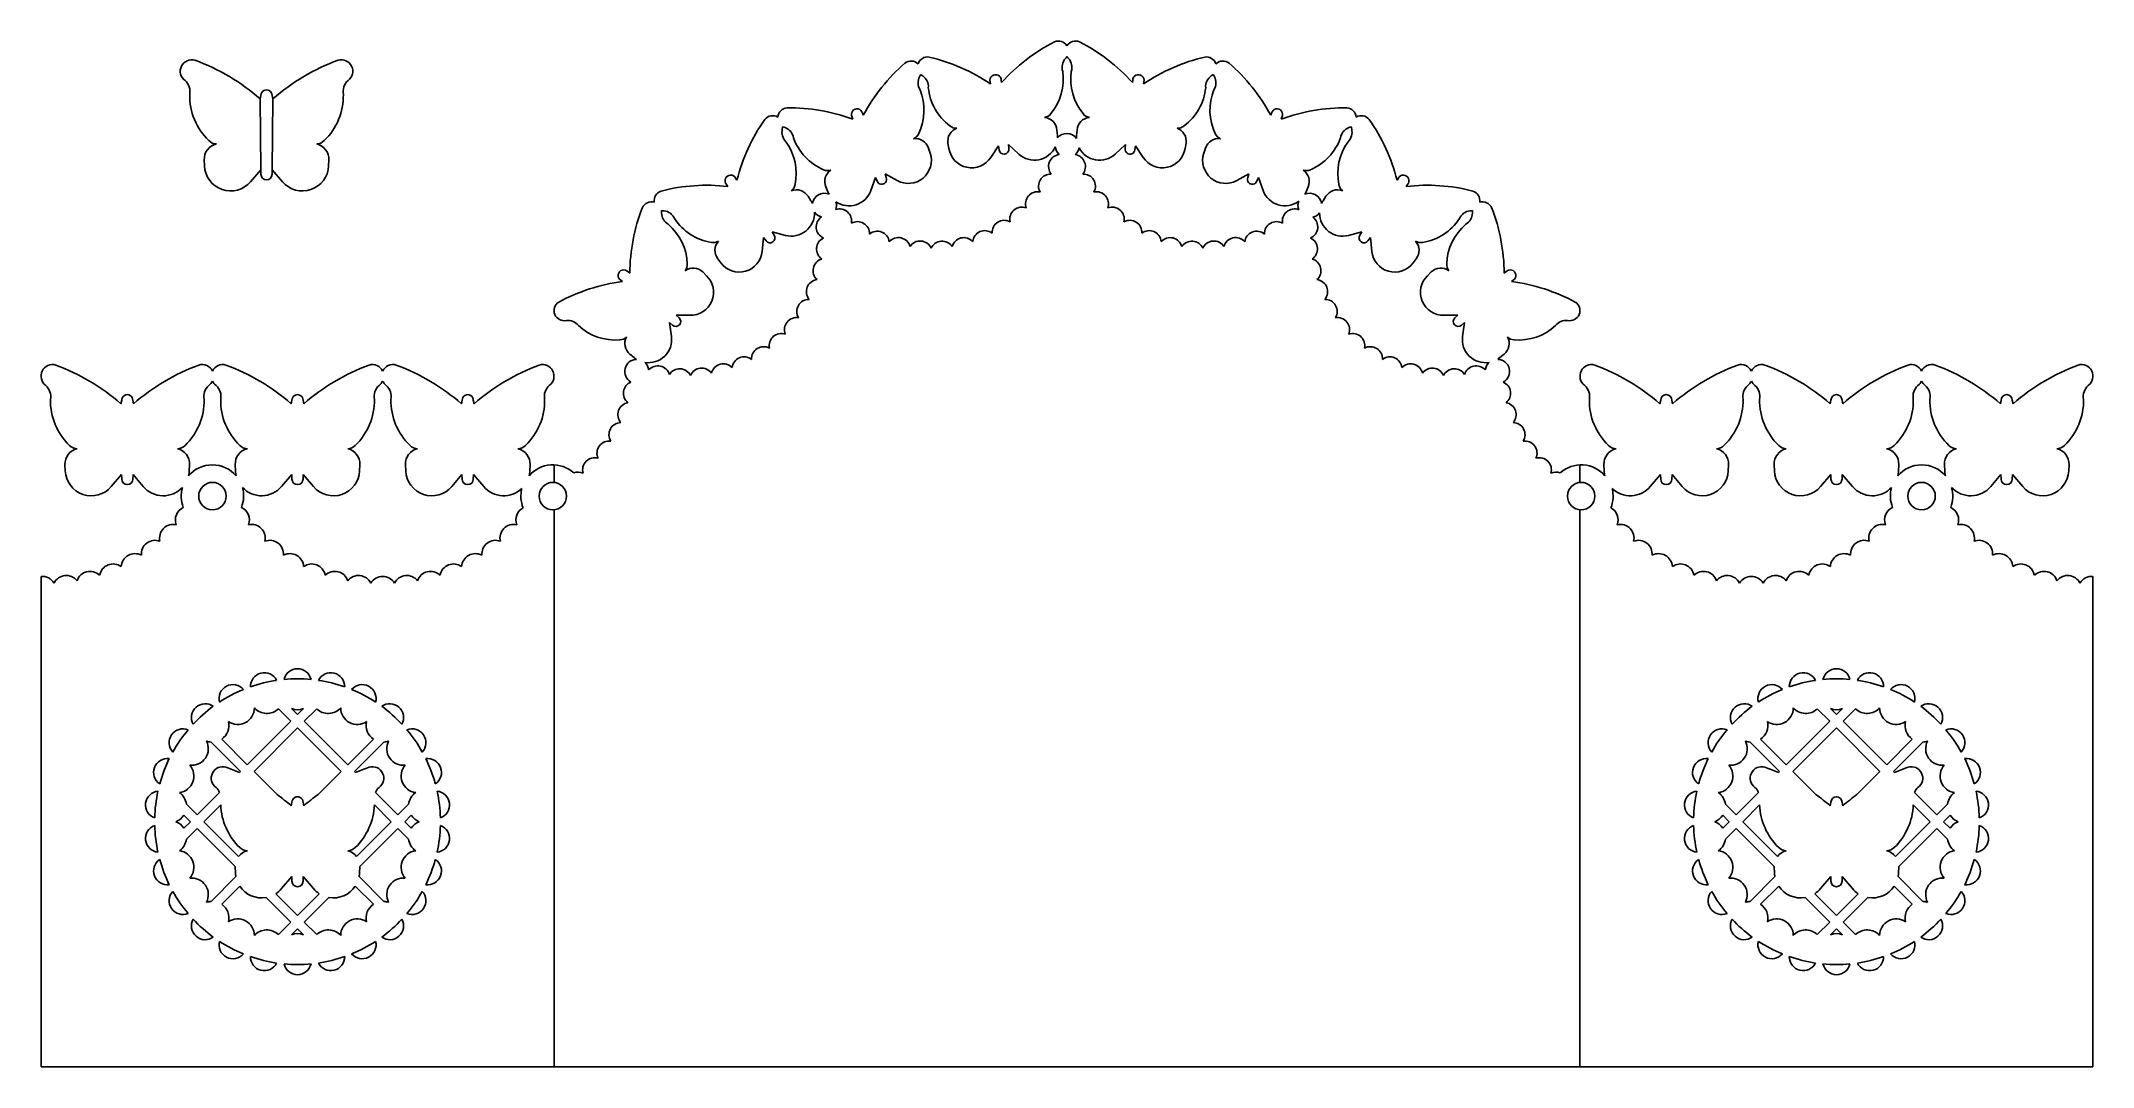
# Model space of a CAD drawing. Extents: x 8 to 268, y 204 to 334.
import ezdxf

# ---------------------------------------------------------------- set-up
doc = ezdxf.new("R2010")
doc.units = 0
doc.layers.get('0').update_dxf_attribs({"linetype": 'CONTINUOUS'})

msp = doc.modelspace()

# ---------------------------------------------------------------- linework, layer by layer
for p, q in [((127.985333, 328.384128), (127.950472, 328.671237)), ((129.388564, 328.554513), (129.353703, 328.841622)), ((145.979306, 328.554533), (146.014167, 328.841642)), ((147.382537, 328.384152), (147.417398, 328.671261)), ((35.551064, 326.939789), (35.45312, 326.494965)), ((35.45312, 326.494965), (35.523715, 317.519447)), ((36.958963, 326.939655), (37.05704, 326.494965)), ((36.986446, 317.519447), (37.05704, 326.494965)), ((110.555014, 323.912436), (110.452455, 324.182859)), ((111.876694, 324.413685), (111.774135, 324.684108)), ((136.413998, 322.549234), (136.466245, 321.869444)), ((138.953887, 322.549237), (138.901641, 321.869447)), ((163.491186, 324.413747), (163.593744, 324.68417)), ((164.812868, 323.912501), (164.915425, 324.182924)), ((120.135138, 320.264204), (120.348551, 319.616671)), ((122.601222, 320.872043), (122.713179, 320.199503)), ((129.000566, 320.53916), (128.029872, 319.06963)), ((129.085733, 320.038208), (129.000566, 320.53916)), ((130.31747, 320.187769), (130.280275, 320.694546)), ((130.280275, 320.694546), (131.574447, 319.500024)), ((145.087614, 320.694564), (143.793445, 319.500039)), ((145.05042, 320.187787), (145.087614, 320.694564)), ((146.282158, 320.038228), (146.367323, 320.539181)), ((146.367323, 320.539181), (147.338021, 319.069654)), ((152.766667, 320.872079), (152.654711, 320.199539)), ((155.232752, 320.264247), (155.01934, 319.616713)), ((28.360948, 318.769664), (28.395073, 317.996794)), ((35.523715, 317.519447), (34.229323, 315.996916)), ((35.551131, 316.94352), (35.523715, 317.519447)), ((36.95903, 316.94352), (36.986446, 317.519447)), ((36.986446, 317.519447), (38.280838, 315.996916)), ((44.149212, 318.769664), (44.115087, 317.996794)), ((94.701333, 315.399334), (94.537039, 315.637355)), ((95.864651, 316.202316), (95.700357, 316.440337)), ((107.125114, 315.330135), (107.394767, 314.703931)), ((113.41817, 316.538389), (112.827364, 314.879259)), ((113.620747, 316.072375), (113.41817, 316.538389)), ((114.623506, 316.995514), (116.165939, 316.145418)), ((114.7809, 316.512365), (114.623506, 316.995514)), ((160.744392, 316.99557), (159.201961, 316.14547)), ((160.586999, 316.51242), (160.744392, 316.99557)), ((161.747153, 316.072433), (161.949729, 316.538448)), ((161.949729, 316.538448), (162.540539, 314.879319)), ((168.242788, 315.330209), (167.973136, 314.704004)), ((179.503249, 316.202417), (179.667543, 316.440439)), ((180.666568, 315.399438), (180.830862, 315.637459)), ((104.876156, 314.149787), (105.238333, 313.572143)), ((170.491749, 314.149867), (170.129574, 313.572222)), ((100.575376, 309.225616), (100.30693, 309.65706)), ((100.30693, 309.65706), (102.007985, 309.200794)), ((175.060985, 309.65715), (173.359932, 309.20088)), ((174.792541, 309.225706), (175.060985, 309.65715)), ((99.246016, 308.924761), (99.069434, 307.172454)), ((99.554232, 308.520769), (99.246016, 308.924761)), ((175.813687, 308.520861), (176.121901, 308.924854)), ((176.121901, 308.924854), (176.298488, 307.172547)), ((82.282999, 304.397622), (82.066516, 304.589409)), ((91.523848, 304.561331), (92.013739, 304.087147)), ((93.42498, 306.245591), (93.836658, 305.702115)), ((181.942944, 306.245698), (181.531267, 305.702221)), ((183.84408, 304.561442), (183.35419, 304.087257)), ((193.08493, 304.397756), (193.301412, 304.589543)), ((81.345651, 303.339573), (81.129168, 303.531359)), ((194.02228, 303.339709), (194.238762, 303.531496)), ((88.526472, 298.751003), (88.162576, 299.105666)), ((88.162576, 299.105666), (89.923392, 299.069748)), ((187.205365, 299.105786), (185.444549, 299.069863)), ((186.84147, 298.751122), (187.205365, 299.105786)), ((87.703681, 297.822262), (87.30774, 298.140754)), ((87.30774, 298.140754), (87.555644, 296.397106)), ((187.664263, 297.822382), (188.060203, 298.140876)), ((188.060203, 298.140876), (187.812304, 296.397227)), ((82.29702, 294.14637), (82.826798, 293.717208)), ((193.070933, 294.146503), (192.541157, 293.71734)), ((17.908929, 288.312142), (17.810986, 287.867318)), ((19.316828, 288.312008), (19.414905, 287.867318)), ((39.480006, 288.312142), (39.382063, 287.867318)), ((40.887905, 288.312008), (40.985983, 287.867318)), ((61.051084, 288.312142), (60.95314, 287.867318)), ((62.458982, 288.312008), (62.55706, 287.867318)), ((212.909067, 288.312008), (212.810989, 287.867318)), ((214.316966, 288.312142), (214.414909, 287.867318)), ((234.480144, 288.312008), (234.382067, 287.867318)), ((235.888043, 288.312142), (235.985986, 287.867318)), ((256.051222, 288.312008), (255.953144, 287.867318)), ((257.45912, 288.312142), (257.557064, 287.867318)), ((10.718814, 280.142017), (10.752938, 279.369147)), ((17.88158, 278.8918), (16.587188, 277.369269)), ((17.908996, 278.315873), (17.88158, 278.8918)), ((19.316895, 278.315873), (19.344311, 278.8918)), ((19.344311, 278.8918), (20.638703, 277.369269)), ((26.507077, 280.142017), (26.472952, 279.369147)), ((32.289891, 280.142017), (32.324016, 279.369147)), ((39.452657, 278.8918), (38.158265, 277.369269)), ((39.480073, 278.315873), (39.452657, 278.8918)), ((40.887972, 278.315873), (40.915388, 278.8918)), ((40.915388, 278.8918), (42.20978, 277.369269)), ((48.078155, 280.142017), (48.04403, 279.369147)), ((53.860968, 280.142017), (53.895093, 279.369147)), ((61.023734, 278.8918), (59.729342, 277.369269)), ((61.051151, 278.315873), (61.023734, 278.8918)), ((62.459049, 278.315873), (62.486466, 278.8918)), ((62.486466, 278.8918), (63.780858, 277.369269)), ((69.649232, 280.142017), (69.615107, 279.369147)), ((72.684025, 277.897198), (72.684025, 280.119848)), ((202.684025, 277.897198), (202.684025, 280.119848)), ((205.718817, 280.142017), (205.752942, 279.369147)), ((212.881584, 278.8918), (211.587192, 277.369269)), ((212.909, 278.315873), (212.881584, 278.8918)), ((214.316899, 278.315873), (214.344315, 278.8918)), ((214.344315, 278.8918), (215.638707, 277.369269)), ((221.507081, 280.142017), (221.472956, 279.369147)), ((227.289895, 280.142017), (227.32402, 279.369147)), ((234.452661, 278.8918), (233.158269, 277.369269)), ((234.480077, 278.315873), (234.452661, 278.8918)), ((235.887976, 278.315873), (235.915392, 278.8918)), ((235.915392, 278.8918), (237.209784, 277.369269)), ((243.078158, 280.142017), (243.044034, 279.369147)), ((248.860972, 280.142017), (248.895097, 279.369147)), ((256.023738, 278.8918), (254.729346, 277.369269)), ((256.051155, 278.315873), (256.023738, 278.8918)), ((257.459053, 278.315873), (257.486469, 278.8918)), ((257.486469, 278.8918), (258.780862, 277.369269)), ((264.649236, 280.142017), (264.615111, 279.369147)), ((72.684025, 203.82504), (72.684025, 274.435076)), ((202.684025, 203.82504), (202.684025, 274.435076)), ((7.684025, 265.986093), (7.684025, 203.82504)), ((267.684025, 265.986093), (267.684025, 203.82504)), ((33.820064, 242.118056), (39.335496, 247.633489)), ((39.335496, 247.633489), (37.753321, 249.215664)), ((40.184025, 248.482017), (39.436627, 249.229414)), ((40.184025, 248.482017), (40.931422, 249.229414)), ((41.032553, 247.633489), (42.614728, 249.215664)), ((46.547986, 242.118056), (41.032553, 247.633489)), ((228.820064, 242.118056), (234.335496, 247.633489)), ((234.335496, 247.633489), (232.753321, 249.215664)), ((235.184025, 248.482017), (234.436627, 249.229414)), ((235.184025, 248.482017), (235.931422, 249.229414)), ((236.032553, 247.633489), (237.614728, 249.215664)), ((241.547986, 242.118056), (236.032553, 247.633489)), ((32.971535, 241.269528), (29.240629, 245.000434)), ((33.820064, 242.118056), (30.57299, 245.365129)), ((34.668592, 241.269528), (40.184025, 246.784961)), ((45.699458, 241.269528), (40.184025, 246.784961)), ((46.547986, 242.118056), (49.795059, 245.365129)), ((47.396514, 241.269528), (51.12742, 245.000434)), ((227.971535, 241.269528), (224.240629, 245.000434)), ((228.820064, 242.118056), (225.57299, 245.365129)), ((229.668592, 241.269528), (235.184025, 246.784961)), ((240.699458, 241.269528), (235.184025, 246.784961)), ((241.547986, 242.118056), (244.795059, 245.365129)), ((242.396514, 241.269528), (246.12742, 245.000434)), ((32.824314, 241.122307), (32.971535, 241.269528)), ((37.588811, 238.349308), (34.668592, 241.269528)), ((42.779238, 238.349308), (45.699458, 241.269528)), ((47.543735, 241.122307), (47.396514, 241.269528)), ((227.824314, 241.122307), (227.971535, 241.269528)), ((232.588811, 238.349308), (229.668592, 241.269528)), ((237.779238, 238.349308), (240.699458, 241.269528)), ((242.543735, 241.122307), (242.396514, 241.269528)), ((27.456103, 235.754095), (26.102712, 237.107486)), ((27.456103, 235.754095), (30.316308, 238.6143)), ((28.304631, 234.905567), (30.451208, 237.052144)), ((39.480008, 237.361865), (39.382065, 236.917041)), ((40.887907, 237.361731), (40.985985, 236.917041)), ((52.063419, 234.905567), (49.916841, 237.052144)), ((52.911947, 235.754095), (50.051741, 238.6143)), ((52.911947, 235.754095), (54.265338, 237.107486)), ((222.456103, 235.754095), (221.102712, 237.107486)), ((222.456103, 235.754095), (225.316308, 238.6143)), ((223.304631, 234.905567), (225.451208, 237.052144)), ((234.480142, 237.361731), (234.382065, 236.917041)), ((235.888041, 237.361865), (235.985985, 236.917041)), ((247.063419, 234.905567), (244.916841, 237.052144)), ((247.911947, 235.754095), (245.051741, 238.6143)), ((247.911947, 235.754095), (249.265338, 237.107486)), ((26.607574, 234.905567), (25.781848, 235.731293)), ((25.781848, 234.079841), (26.607574, 234.905567)), ((26.102712, 232.703648), (27.456103, 234.057038)), ((32.28872, 229.224421), (27.456103, 234.057038)), ((32.709711, 230.500486), (28.304631, 234.905567)), ((47.658338, 230.500486), (52.063419, 234.905567)), ((48.079329, 229.224421), (52.911947, 234.057038)), ((54.265338, 232.703648), (52.911947, 234.057038)), ((53.760475, 234.905567), (54.586201, 235.731293)), ((54.586201, 234.079841), (53.760475, 234.905567)), ((221.607574, 234.905567), (220.781848, 235.731293)), ((220.781848, 234.079841), (221.607574, 234.905567)), ((221.102712, 232.703648), (222.456103, 234.057038)), ((227.28872, 229.224421), (222.456103, 234.057038)), ((227.709711, 230.500486), (223.304631, 234.905567)), ((242.658338, 230.500486), (247.063419, 234.905567)), ((243.079329, 229.224421), (247.911947, 234.057038)), ((249.265338, 232.703648), (247.911947, 234.057038)), ((248.760475, 234.905567), (249.586201, 235.731293)), ((249.586201, 234.079841), (248.760475, 234.905567)), ((32.289893, 229.19174), (32.324018, 228.41887)), ((48.078157, 229.19174), (48.044032, 228.41887)), ((227.289893, 229.19174), (227.324018, 228.41887)), ((243.078157, 229.19174), (243.044032, 228.41887)), ((29.240629, 224.810699), (32.378622, 227.948692)), ((30.57299, 224.446004), (32.868044, 226.741058)), ((39.452659, 227.941523), (38.158267, 226.418992)), ((39.480075, 227.365596), (39.452659, 227.941523)), ((40.887974, 227.365596), (40.91539, 227.941523)), ((40.91539, 227.941523), (42.209782, 226.418992)), ((49.795059, 224.446004), (47.500005, 226.741058)), ((51.12742, 224.810699), (47.989427, 227.948692)), ((224.240629, 224.810699), (227.378622, 227.948692)), ((225.57299, 224.446004), (227.868044, 226.741058)), ((234.452659, 227.941523), (233.158267, 226.418992)), ((234.480075, 227.365596), (234.452659, 227.941523)), ((235.887974, 227.365596), (235.91539, 227.941523)), ((235.91539, 227.941523), (237.209782, 226.418992)), ((244.795059, 224.446004), (242.500005, 226.741058)), ((246.12742, 224.810699), (242.989427, 227.948692)), ((39.335496, 222.177645), (36.210746, 225.302395)), ((40.184025, 223.026173), (37.429619, 225.780579)), ((40.184025, 223.026173), (42.938431, 225.780579)), ((41.032553, 222.177645), (44.157303, 225.302395)), ((234.335496, 222.177645), (231.210746, 225.302395)), ((235.184025, 223.026173), (232.429619, 225.780579)), ((235.184025, 223.026173), (237.938431, 225.780579)), ((236.032553, 222.177645), (239.157303, 225.302395)), ((37.753321, 220.595469), (39.335496, 222.177645)), ((39.436627, 220.581719), (40.184025, 221.329116)), ((40.931422, 220.581719), (40.184025, 221.329116)), ((42.614728, 220.595469), (41.032553, 222.177645)), ((232.753321, 220.595469), (234.335496, 222.177645)), ((234.436627, 220.581719), (235.184025, 221.329116)), ((235.931422, 220.581719), (235.184025, 221.329116)), ((237.614728, 220.595469), (236.032553, 222.177645)), ((72.684025, 203.82504), (7.684025, 203.82504)), ((72.684025, 203.82504), (202.684025, 203.82504)), ((202.684025, 203.82504), (267.684025, 203.82504))]:
    msp.add_line(p, q)
for centre in [(29.398484, 276.166137), (72.540639, 276.166137), (202.827411, 276.166137), (245.969565, 276.166137)]:
    msp.add_circle(centre, 1.73699)
for centre, radius, start, end in [((146.824397, 312.859708), 23.459223, 117.207165, 138.008148), ((136.599834, 332.539159), 1.285924, 32.536597, 112.939899), ((138.768026, 332.539162), 1.285924, 67.060239, 147.463542), ((128.543511, 312.859686), 23.459223, 41.99199, 62.792973), ((26.785274, 329.997013), 1.459118, 73.983247, 234.096274), ((17.959816, 306.431414), 26.618824, 48.914998, 69.715981), ((54.550345, 306.431414), 26.618824, 110.284019, 131.085002), ((45.724887, 329.997013), 1.459118, 305.903726, 106.016753), ((132.561885, 313.34761), 23.459223, 131.053319, 151.854302), ((117.924829, 330.008314), 1.285924, 46.382751, 126.786053), ((120.030017, 330.527199), 1.285924, 80.906393, 161.309696), ((114.812214, 308.972686), 23.459223, 55.838144, 76.639127), ((138.723006, 330.501668), 1.660639, 138.775434, 198.276563), ((136.599834, 332.539159), 1.285924, 312.826872, 327.463542), ((138.768026, 332.539162), 1.285924, 212.536597, 227.173266), ((136.644859, 330.501665), 1.660639, 341.723575, 41.224705), ((160.555704, 308.972742), 23.459223, 103.361011, 124.161995), ((155.337849, 330.527242), 1.285924, 18.690443, 99.093745), ((157.443038, 330.008362), 1.285924, 53.214086, 133.617388), ((142.806022, 313.347623), 23.459223, 28.145836, 48.94682), ((24.672381, 327.411568), 1.884302, 348.646583, 48.147712), ((36.255013, 326.939722), 0.703949, 359.994538, 179.994538), ((47.83778, 327.411568), 1.884302, 131.852288, 191.353417), ((120.473909, 328.538137), 1.660639, 152.621588, 212.122717), ((112.651379, 325.072521), 6.916383, 334.50857, 21.925627), ((117.924829, 330.008314), 1.285924, 326.673026, 341.309696), ((120.030017, 330.527199), 1.285924, 226.382751, 241.01942), ((118.45615, 328.040801), 1.660639, 355.569729, 55.070858), ((126.993206, 328.607483), 6.916383, 185.766819, 233.183876), ((128.640322, 328.853327), 0.713477, 359.059999, 194.786294), ((130.298409, 329.008811), 6.916383, 320.662416, 8.079473), ((145.06946, 329.008829), 6.916383, 171.920665, 219.337722), ((146.727548, 328.853349), 0.713477, 345.213845, 180.94014), ((148.374664, 328.607509), 6.916383, 306.816263, 354.233319), ((156.911722, 328.040847), 1.660639, 124.92928, 184.430409), ((162.7165, 325.072582), 6.916383, 158.074512, 205.491568), ((155.337849, 330.527242), 1.285924, 298.980718, 313.617388), ((157.443038, 330.008362), 1.285924, 198.690443, 213.327112), ((154.893961, 328.538178), 1.660639, 327.877422, 27.378551), ((34.366126, 326.88225), 7.847915, 178.843673, 226.26073), ((38.144034, 326.88225), 7.847915, 313.73927, 1.156327), ((102.317994, 324.089401), 1.285924, 94.752547, 175.155849), ((102.410143, 301.912521), 23.459223, 69.684298, 90.485281), ((111.078683, 324.524749), 0.713477, 12.906152, 208.632448), ((164.289197, 324.524813), 0.713477, 331.367691, 167.093986), ((172.957791, 301.912606), 23.459223, 89.514857, 110.315841), ((173.049887, 324.089486), 1.285924, 4.844289, 85.247591), ((118.597054, 310.408092), 23.459223, 144.899473, 165.700456), ((100.398156, 323.081789), 1.285924, 60.228904, 140.632207), ((103.225001, 322.264367), 1.660639, 166.467742, 225.968871), ((100.398156, 323.081789), 1.285924, 340.51918, 355.155849), ((102.317994, 324.089401), 1.285924, 240.228904, 254.865574), ((101.384894, 321.298602), 1.660639, 9.415883, 68.917012), ((124.32214, 321.158523), 1.744601, 109.726134, 189.451317), ((123.603407, 323.960505), 1.167012, 229.698388, 276.390191), ((134.674527, 322.415543), 1.744601, 4.394975, 84.120158), ((134.70181, 325.308109), 1.167012, 277.456101, 324.147904), ((140.693358, 322.41555), 1.744601, 95.879981, 175.605163), ((140.666068, 325.308116), 1.167012, 215.852235, 262.544038), ((151.764474, 323.960539), 1.167012, 263.609947, 310.30175), ((151.045748, 321.158555), 1.744601, 350.548821, 70.274004), ((173.982993, 321.29869), 1.660639, 111.083126, 170.584255), ((172.142884, 322.26445), 1.660639, 314.031268, 13.532397), ((173.049887, 324.089486), 1.285924, 285.134564, 299.771234), ((174.969727, 323.081879), 1.285924, 184.844289, 199.480959), ((174.969727, 323.081879), 1.285924, 39.367932, 119.771234), ((156.77086, 310.408138), 23.459223, 14.299682, 35.100666), ((30.338594, 318.856984), 1.979572, 102.802988, 182.528171), ((29.912239, 322.111472), 1.32419, 222.775242, 269.467045), ((42.597922, 322.111472), 1.32419, 270.532955, 317.224758), ((42.171567, 318.856984), 1.979572, 357.471829, 77.197012), ((96.459155, 317.027402), 6.916383, 348.354724, 35.771781), ((109.538264, 323.891868), 6.916383, 199.612973, 247.03003), ((117.812461, 322.533158), 1.167012, 291.302255, 337.994058), ((118.478208, 319.718115), 1.744601, 18.241129, 97.966312), ((125.593479, 320.678984), 2.919937, 189.451317, 326.553344), ((129.701602, 320.112988), 0.620392, 186.923146, 6.923146), ((133.554894, 321.645685), 2.919937, 227.292948, 334.790583), ((137.716638, 320.584371), 1.530812, 186.842027, 228.123305), ((133.554894, 321.645685), 2.919937, 358.366426, 4.394975), ((137.651251, 320.584371), 1.530812, 35.455053, 140.288304), ((137.716638, 320.584371), 1.530812, 311.433688, 349.338881), ((141.812992, 321.645695), 2.919937, 175.605163, 183.403609), ((141.812992, 321.645695), 2.919937, 207.417004, 312.70719), ((145.666289, 320.113008), 0.620392, 173.076992, 353.076992), ((149.77441, 320.679013), 2.919937, 213.446794, 350.548821), ((156.889684, 319.718162), 1.744601, 82.033827, 161.759009), ((157.555424, 322.533206), 1.167012, 202.006081, 248.697884), ((165.829617, 323.891936), 6.916383, 292.970109, 340.387165), ((178.908742, 317.027502), 6.916383, 144.228358, 191.645414), ((31.705056, 318.142942), 3.313208, 182.528171, 319.630198), ((40.805104, 318.142942), 3.313208, 220.369802, 357.471829), ((107.359061, 318.568692), 1.167012, 243.544542, 290.236345), ((108.727467, 316.020133), 1.744601, 123.572288, 203.297471), ((117.575348, 318.702682), 2.919937, 241.139102, 18.241129), ((136.877492, 317.924685), 1.530812, 96.855123, 218.649621), ((138.490404, 317.924687), 1.530812, 321.350518, 81.008259), ((157.792545, 318.702731), 2.919937, 161.759009, 298.861036), ((168.008833, 318.568765), 1.167012, 249.763793, 296.455596), ((166.640433, 316.020203), 1.744601, 336.702668, 56.42785), ((36.25508, 316.94352), 0.703949, 180, 360), ((86.661316, 313.599908), 1.285924, 108.598701, 189.002003), ((92.058062, 292.089502), 23.459223, 83.530452, 104.331435), ((95.063249, 316.119177), 0.713477, 26.752306, 222.478601), ((102.077975, 315.796956), 1.167012, 305.148409, 351.840212), ((103.398061, 313.223037), 1.744601, 32.087283, 111.812466), ((110.076624, 315.858781), 2.919937, 203.297471, 209.32602), ((110.076624, 315.858781), 2.919937, 235.109312, 340.399498), ((114.200824, 316.29237), 0.620392, 200.7693, 20.7693), ((133.954743, 313.196287), 1.530812, 77.907755, 199.983166), ((135.612021, 315.439393), 1.530812, 87.381439, 209.175937), ((139.755881, 315.439398), 1.530812, 330.824202, 92.618699), ((141.413164, 313.196296), 1.530812, 340.016972, 102.092383), ((161.167076, 316.292427), 0.620392, 159.230838, 339.230838), ((165.291277, 315.858847), 2.919937, 199.60064, 307.098275), ((165.291277, 315.858847), 2.919937, 330.674118, 336.702668), ((171.969846, 313.22312), 1.744601, 68.187673, 147.912855), ((173.289926, 315.797042), 1.167012, 188.159927, 234.85173), ((180.304651, 316.11928), 0.713477, 317.521537, 153.247832), ((183.309896, 292.089612), 23.459223, 75.668703, 96.469687), ((188.70659, 313.600032), 1.285924, 350.998135, 71.401437), ((105.741487, 304.211988), 23.459223, 158.745627, 179.54661), ((85.038402, 312.162129), 1.285924, 74.075058, 154.478361), ((85.038402, 312.162129), 1.285924, 354.365334, 9.002003), ((86.661316, 313.599908), 1.285924, 254.075058, 268.711728), ((87.978726, 312.044968), 1.660639, 180.313895, 239.815025), ((86.423212, 310.6669), 1.660639, 23.262037, 82.763166), ((102.764446, 312.021042), 2.919937, 254.985256, 2.482891), ((102.764446, 312.021042), 2.919937, 24.288837, 32.087283), ((106.942704, 313.015354), 1.530812, 67.404142, 172.237393), ((106.942704, 313.015354), 1.530812, 214.534334, 255.815613), ((106.942704, 313.015354), 1.530812, 339.125996, 17.031189), ((108.863856, 311.019908), 1.530812, 349.042825, 108.700567), ((131.9604, 311.246751), 1.530812, 68.714985, 192.29737), ((143.407512, 311.246765), 1.530812, 347.702769, 111.285154), ((166.504056, 311.019978), 1.530812, 69.162816, 190.957313), ((168.483101, 312.985042), 1.530812, 159.149719, 200.430997), ((168.425203, 313.015429), 1.530812, 7.762745, 112.595996), ((168.483101, 312.985042), 1.530812, 283.741381, 321.646574), ((172.603464, 312.021127), 2.919937, 179.724696, 285.014883), ((172.603464, 312.021127), 2.919937, 147.912855, 155.711302), ((188.944701, 310.667024), 1.660639, 97.236972, 156.738101), ((187.389184, 312.045088), 1.660639, 300.185114, 359.686243), ((188.70659, 313.600032), 1.285924, 271.288411, 285.92508), ((190.329507, 312.162256), 1.285924, 170.998135, 185.634805), ((190.329507, 312.162256), 1.285924, 25.521778, 105.92508), ((169.626442, 304.212065), 23.459223, 0.453528, 21.254512), ((82.662772, 305.341007), 6.916383, 2.200878, 49.617935), ((93.719051, 315.13604), 6.916383, 213.459127, 260.876184), ((107.435695, 310.270349), 1.530812, 124.547431, 246.341929), ((111.139352, 309.40739), 1.530812, 358.516509, 120.311007), ((113.649225, 308.1914), 1.530812, 7.70928, 129.784691), ((127.262066, 308.269695), 1.530812, 52.422659, 174.217156), ((129.723241, 309.581453), 1.530812, 61.029188, 183.69084), ((145.644674, 309.581473), 1.530812, 356.309298, 118.97095), ((148.105853, 308.26972), 1.530812, 5.782982, 127.57748), ((161.718695, 308.191458), 1.530812, 50.215447, 172.290858), ((164.228564, 309.407455), 1.530812, 59.689132, 181.483629), ((167.93222, 310.270422), 1.530812, 293.65821, 53.315952), ((181.648852, 315.136146), 6.916383, 279.123955, 326.541012), ((192.705155, 305.34114), 6.916383, 130.382204, 177.79926), ((92.877091, 309.446028), 1.167012, 257.390696, 304.082499), ((94.815644, 307.299007), 1.744601, 137.418442, 217.143625), ((96.164211, 307.465217), 2.919937, 217.143625, 354.245652), ((100.064804, 308.873193), 0.620392, 214.615454, 34.615454), ((107.470148, 307.481638), 1.530812, 115.073747, 236.868244), ((116.321124, 307.391996), 1.530812, 15.395076, 138.977462), ((119.075933, 306.957114), 1.530812, 24.001606, 146.663258), ((121.8648, 306.939381), 1.530812, 33.47529, 155.269788), ((124.61855, 307.380923), 1.530812, 42.948974, 164.743472), ((150.749371, 307.380955), 1.530812, 15.256667, 137.051164), ((153.503122, 306.93942), 1.530812, 24.730351, 146.524848), ((156.291989, 306.957159), 1.530812, 33.336881, 155.998533), ((159.046797, 307.392047), 1.530812, 41.022677, 164.605062), ((167.897773, 307.481711), 1.530812, 303.131894, 64.926391), ((175.303114, 308.873284), 0.620392, 145.384685, 325.384685), ((179.20371, 307.465317), 2.919937, 185.754487, 322.856514), ((182.490825, 309.446136), 1.167012, 235.917639, 282.609442), ((180.552278, 307.299111), 1.744601, 322.856514, 42.581696), ((81.524781, 304.125111), 0.713477, 40.59846, 236.324755), ((88.412784, 305.490987), 1.167012, 318.994562, 5.686365), ((90.310489, 303.307779), 1.744601, 45.933437, 125.658619), ((107.045126, 304.725291), 1.530812, 105.600063, 227.675474), ((168.322802, 304.725365), 1.530812, 312.324665, 74.400076), ((185.057442, 303.307893), 1.744601, 54.341519, 134.066702), ((186.955142, 305.491106), 1.167012, 174.313773, 221.005576), ((193.843148, 304.125246), 0.713477, 303.675383, 139.401678), ((84.357596, 280.074506), 23.459223, 97.376605, 118.177589), ((89.982942, 301.989078), 2.919937, 268.83141, 45.933437), ((106.185217, 302.072245), 1.530812, 96.407292, 219.989678), ((169.182717, 302.072321), 1.530812, 320.010461, 83.592846), ((185.384992, 301.989193), 2.919937, 134.066702, 271.168729), ((191.010391, 280.074635), 23.459223, 61.82255, 82.623533), ((73.969892, 299.668334), 1.285924, 122.444855, 282.557882), ((104.978213, 299.558038), 1.530812, 88.721496, 211.383148), ((170.389727, 299.558117), 1.530812, 328.616991, 91.278643), ((201.398047, 299.668488), 1.285924, 257.442257, 57.555284), ((74.440623, 296.763571), 1.660639, 37.108191, 96.60932), ((80.454922, 302.848854), 6.916383, 227.305281, 274.722337), ((88.115077, 298.286632), 0.620392, 228.461608, 48.461608), ((101.480871, 295.237297), 1.530812, 70.641282, 192.435779), ((103.408556, 297.252768), 1.530812, 80.114966, 201.909464), ((171.95939, 297.252851), 1.530812, 338.090675, 99.885172), ((173.88708, 295.237384), 1.530812, 347.564359, 109.358856), ((187.252867, 298.286752), 0.620392, 131.538531, 311.538531), ((194.91301, 302.848993), 6.916383, 265.277801, 312.694858), ((200.927324, 296.763724), 1.660639, 83.390819, 142.891948), ((80.999137, 297.122689), 1.167012, 271.23685, 317.928653), ((83.395175, 295.501983), 1.744601, 151.264596, 230.989779), ((84.664778, 295.986097), 2.919937, 260.594171, 8.091806), ((96.770082, 292.28625), 1.530812, 51.693914, 174.355566), ((99.247742, 293.5666), 1.530812, 61.167598, 182.962095), ((176.120213, 293.566693), 1.530812, 357.038043, 118.832541), ((178.597876, 292.286349), 1.530812, 5.644573, 128.306225), ((190.703171, 295.986225), 2.919937, 171.908333, 279.405968), ((191.972775, 295.502114), 1.744601, 309.01036, 28.735542), ((194.368809, 297.122826), 1.167012, 222.071485, 268.763288), ((9.143139, 291.369366), 1.459118, 73.983247, 234.096274), ((0.317681, 267.803767), 26.618824, 48.914998, 69.715981), ((36.90821, 267.803767), 26.618824, 110.284019, 131.085002), ((28.082752, 291.369366), 1.459118, 25.613451, 106.016753), ((30.714216, 291.369366), 1.459118, 73.983247, 154.386549), ((21.888758, 267.803767), 26.618824, 48.914998, 69.715981), ((58.479287, 267.803767), 26.618824, 110.284019, 131.085002), ((49.653829, 291.369366), 1.459118, 25.613451, 106.016753), ((52.285293, 291.369366), 1.459118, 73.983247, 154.386549), ((43.459836, 267.803767), 26.618824, 48.914998, 69.715981), ((80.050364, 267.803767), 26.618824, 110.284019, 131.085002), ((71.224907, 291.369366), 1.459118, 305.903726, 106.016753), ((83.174092, 291.95815), 1.530812, 90.839668, 241.15372), ((84.664778, 295.986097), 2.919937, 230.989779, 238.788225), ((83.174092, 291.95815), 1.530812, 7.261449, 48.542727), ((85.839662, 291.137887), 1.530812, 16.735133, 138.52963), ((88.603888, 290.767549), 1.530812, 26.208817, 148.003315), ((91.391369, 290.857239), 1.530812, 35.401588, 157.476999), ((94.12872, 291.391095), 1.530812, 43.087384, 166.669769), ((181.23924, 291.3912), 1.530812, 13.330369, 136.912754), ((183.976593, 290.857351), 1.530812, 22.52314, 144.598551), ((186.764074, 290.767668), 1.530812, 31.996824, 153.791321), ((189.528299, 291.138012), 1.530812, 41.470508, 163.265005), ((192.193866, 291.958282), 1.530812, 131.457411, 172.73869), ((192.242112, 291.95815), 1.530812, 297.966712, 89.160332), ((190.703171, 295.986225), 2.919937, 302.981811, 309.01036), ((204.143142, 291.369366), 1.459118, 73.983247, 234.096274), ((195.317685, 267.803767), 26.618824, 48.914998, 69.715981), ((231.908214, 267.803767), 26.618824, 110.284019, 131.085002), ((223.082756, 291.369366), 1.459118, 25.613451, 106.016753), ((225.71422, 291.369366), 1.459118, 73.983247, 154.386549), ((216.888762, 267.803767), 26.618824, 48.914998, 69.715981), ((253.479291, 267.803767), 26.618824, 110.284019, 131.085002), ((244.653833, 291.369366), 1.459118, 25.613451, 106.016753), ((247.285297, 291.369366), 1.459118, 73.983247, 154.386549), ((238.45984, 267.803767), 26.618824, 48.914998, 69.715981), ((275.050368, 267.803767), 26.618824, 110.284019, 131.085002), ((266.224911, 291.369366), 1.459118, 305.903726, 106.016753), ((7.030246, 288.78392), 1.884302, 348.646583, 48.147712), ((18.612878, 288.312075), 0.703949, 359.994538, 179.994538), ((30.195645, 288.78392), 1.884302, 131.852288, 191.353417), ((28.082752, 291.369366), 1.459118, 305.903726, 334.386549), ((30.714216, 291.369366), 1.459118, 205.613451, 234.096274), ((28.601323, 288.78392), 1.884302, 348.646583, 48.147712), ((40.183956, 288.312075), 0.703949, 359.994538, 179.994538), ((51.766722, 288.78392), 1.884302, 131.852288, 191.353417), ((49.653829, 291.369366), 1.459118, 305.903726, 334.386549), ((52.285293, 291.369366), 1.459118, 205.613451, 234.096274), ((50.1724, 288.78392), 1.884302, 348.646583, 48.147712), ((61.755033, 288.312075), 0.703949, 359.994538, 179.994538), ((73.3378, 288.78392), 1.884302, 131.852288, 191.353417), ((82.998546, 289.193767), 1.530812, 111.57915, 231.236891), ((192.369503, 289.193767), 1.530812, 308.763109, 67.310301), ((202.03025, 288.78392), 1.884302, 348.646583, 48.147712), ((213.613016, 288.312075), 0.703949, 0.005462, 180.005462), ((225.195649, 288.78392), 1.884302, 131.852288, 191.353417), ((223.082756, 291.369366), 1.459118, 305.903726, 334.386549), ((225.71422, 291.369366), 1.459118, 205.613451, 234.096274), ((223.601327, 288.78392), 1.884302, 348.646583, 48.147712), ((235.184094, 288.312075), 0.703949, 0.005462, 180.005462), ((246.766726, 288.78392), 1.884302, 131.852288, 191.353417), ((244.653833, 291.369366), 1.459118, 305.903726, 334.386549), ((247.285297, 291.369366), 1.459118, 205.613451, 234.096274), ((245.172404, 288.78392), 1.884302, 348.646583, 48.147712), ((256.755171, 288.312075), 0.703949, 0.005462, 180.005462), ((268.337803, 288.78392), 1.884302, 131.852288, 191.353417), ((16.723991, 288.254603), 7.847915, 178.843673, 226.26073), ((20.5019, 288.254603), 7.847915, 313.73927, 1.156327), ((38.295068, 288.254603), 7.847915, 178.843673, 226.26073), ((42.072977, 288.254603), 7.847915, 313.73927, 1.156327), ((59.866146, 288.254603), 7.847915, 178.843673, 226.26073), ((63.644054, 288.254603), 7.847915, 313.73927, 1.156327), ((82.305101, 286.492429), 1.530812, 99.96871, 221.763207), ((193.062948, 286.492429), 1.530812, 318.236793, 80.03129), ((211.723995, 288.254603), 7.847915, 178.843673, 226.26073), ((215.501903, 288.254603), 7.847915, 313.73927, 1.156327), ((233.295072, 288.254603), 7.847915, 178.843673, 226.26073), ((237.072981, 288.254603), 7.847915, 313.73927, 1.156327), ((254.86615, 288.254603), 7.847915, 178.843673, 226.26073), ((258.644058, 288.254603), 7.847915, 313.73927, 1.156327), ((81.176488, 283.942071), 1.530812, 90.495025, 212.570437), ((194.191562, 283.942071), 1.530812, 327.429563, 89.504975), ((12.696459, 280.229337), 1.979572, 102.802988, 182.528171), ((12.270104, 283.483825), 1.32419, 222.775242, 269.467045), ((24.955787, 283.483825), 1.32419, 270.532955, 317.224758), ((24.529432, 280.229337), 1.979572, 357.471829, 77.197012), ((34.267536, 280.229337), 1.979572, 102.802988, 182.528171), ((33.841181, 283.483825), 1.32419, 222.775242, 269.467045), ((46.526864, 283.483825), 1.32419, 270.532955, 317.224758), ((46.100509, 280.229337), 1.979572, 357.471829, 77.197012), ((55.838613, 280.229337), 1.979572, 102.802988, 182.528171), ((55.412259, 283.483825), 1.32419, 222.775242, 269.467045), ((68.097941, 283.483825), 1.32419, 270.532955, 317.224758), ((67.671587, 280.229337), 1.979572, 357.471829, 77.197012), ((77.834457, 279.491963), 1.530812, 73.616459, 196.278111), ((79.654934, 281.604771), 1.530812, 81.302255, 204.88464), ((195.713116, 281.604771), 1.530812, 335.11536, 98.697745), ((197.533593, 279.491963), 1.530812, 343.721889, 106.383541), ((207.696463, 280.229337), 1.979572, 102.802988, 182.528171), ((207.270108, 283.483825), 1.32419, 222.775242, 269.467045), ((219.955791, 283.483825), 1.32419, 270.532955, 317.224758), ((219.529436, 280.229337), 1.979572, 357.471829, 77.197012), ((229.26754, 280.229337), 1.979572, 102.802988, 182.528171), ((228.841185, 283.483825), 1.32419, 222.775242, 269.467045), ((241.526868, 283.483825), 1.32419, 270.532955, 317.224758), ((241.100513, 280.229337), 1.979572, 357.471829, 77.197012), ((250.838617, 280.229337), 1.979572, 102.802988, 182.528171), ((250.412263, 283.483825), 1.32419, 222.775242, 269.467045), ((263.097945, 283.483825), 1.32419, 270.532955, 317.224758), ((262.671591, 280.229337), 1.979572, 357.471829, 77.197012), ((14.062922, 279.515295), 3.313208, 182.528171, 319.630198), ((18.612945, 278.315873), 0.703949, 180, 360), ((29.398484, 276.166137), 3.95631, 40.274759, 139.718261), ((23.162969, 279.515295), 3.313208, 346.18384, 357.471829), ((35.633999, 279.515295), 3.313208, 182.528171, 193.81616), ((40.184023, 278.315873), 0.703949, 180, 360), ((44.734047, 279.515295), 3.313208, 220.369802, 357.471829), ((57.205076, 279.515295), 3.313208, 182.528171, 319.630198), ((61.7551, 278.315873), 0.703949, 180, 360), ((72.540639, 276.166137), 3.95631, 48.078601, 139.718261), ((66.305124, 279.515295), 3.313208, 346.18384, 357.471829), ((75.718302, 277.675377), 1.530812, 65.009929, 110.432456), ((199.649747, 277.675377), 1.530812, 69.567544, 114.990071), ((202.827411, 276.166137), 3.95631, 40.281739, 131.921399), ((209.062925, 279.515295), 3.313208, 182.528171, 193.81616), ((213.612949, 278.315873), 0.703949, 180, 0), ((218.162973, 279.515295), 3.313208, 220.369802, 357.471829), ((230.634003, 279.515295), 3.313208, 182.528171, 319.630198), ((235.184027, 278.315873), 0.703949, 180, 0), ((245.969565, 276.166137), 3.95631, 40.281739, 139.725241), ((239.73405, 279.515295), 3.313208, 346.18384, 357.471829), ((252.20508, 279.515295), 3.313208, 182.528171, 193.81616), ((256.755104, 278.315873), 0.703949, 180, 0), ((261.305128, 279.515295), 3.313208, 220.369802, 357.471829), ((23.162969, 279.515295), 3.313208, 220.369802, 317.334775), ((29.398484, 276.166137), 3.95631, 163.800354, 201.343013), ((29.398484, 276.166137), 3.95631, 338.656987, 16.211936), ((35.633999, 279.515295), 3.313208, 222.665225, 319.630198), ((66.305124, 279.515295), 3.313208, 220.369802, 314.001874), ((72.443338, 276.166137), 3.95631, 165.86873, 201.96675), ((202.924712, 276.166137), 3.95631, 338.03325, 14.13127), ((209.062925, 279.515295), 3.313208, 225.998126, 319.630198), ((239.73405, 279.515295), 3.313208, 220.369802, 317.334775), ((245.969565, 276.166137), 3.95631, 163.788064, 201.343013), ((245.969565, 276.166137), 3.95631, 338.656987, 16.199646), ((252.20508, 279.515295), 3.313208, 222.665225, 319.630198), ((26.438997, 273.148011), 1.736989, 114.687725, 200.748902), ((32.357971, 273.148011), 1.736989, 339.251098, 65.312275), ((69.581152, 273.148011), 1.736989, 117.680436, 200.748902), ((205.786898, 273.148011), 1.736989, 339.251098, 62.319564), ((243.010078, 273.148011), 1.736989, 114.687725, 200.748902), ((248.929052, 273.148011), 1.736989, 339.251098, 65.312275), ((22.129962, 268.823215), 1.736989, 69.460288, 185.096728), ((24.432392, 270.83824), 1.736989, 77.286375, 192.922815), ((34.364576, 270.83824), 1.736989, 347.077185, 102.713625), ((36.667006, 268.823215), 1.736989, 354.903272, 110.539712), ((65.272117, 268.823215), 1.736989, 69.460288, 185.096728), ((67.574546, 270.83824), 1.736989, 77.286375, 192.922815), ((207.793503, 270.83824), 1.736989, 347.077185, 102.713625), ((210.095932, 268.823215), 1.736989, 354.903272, 110.539712), ((238.701044, 268.823215), 1.736989, 69.460288, 185.096728), ((241.003473, 270.83824), 1.736989, 77.286375, 192.922815), ((250.935658, 270.83824), 1.736989, 347.077185, 102.713625), ((253.238087, 268.823215), 1.736989, 354.903272, 110.539712), ((19.574599, 267.140472), 1.736989, 61.634201, 177.270641), ((39.222369, 267.140472), 1.736989, 2.729359, 118.365799), ((62.716753, 267.140472), 1.736989, 61.634201, 177.270641), ((212.651296, 267.140472), 1.736989, 2.729359, 118.365799), ((236.14568, 267.140472), 1.736989, 61.634201, 177.270641), ((255.793451, 267.140472), 1.736989, 2.729359, 118.365799), ((7.827407, 264.255032), 1.736989, 30.329854, 94.734944), ((10.885085, 264.365074), 1.736989, 38.155941, 153.79238), ((13.8993, 264.890445), 1.736989, 45.982028, 161.618467), ((16.813902, 265.821358), 1.736989, 53.808114, 169.444554), ((41.983066, 265.821358), 1.736989, 10.555446, 126.191886), ((44.897668, 264.890445), 1.736989, 18.381533, 134.017972), ((47.911883, 264.365074), 1.736989, 26.20762, 141.844059), ((50.969561, 264.255032), 1.736989, 30.329854, 149.670146), ((54.02724, 264.365074), 1.736989, 38.155941, 153.79238), ((57.041455, 264.890445), 1.736989, 45.982028, 161.618467), ((59.956057, 265.821358), 1.736989, 53.808114, 169.444554), ((215.411992, 265.821358), 1.736989, 10.555446, 126.191886), ((218.326595, 264.890445), 1.736989, 18.381533, 134.017972), ((221.340809, 264.365074), 1.736989, 26.20762, 141.844059), ((224.398488, 264.255032), 1.736989, 30.329854, 149.670146), ((227.456166, 264.365074), 1.736989, 38.155941, 153.79238), ((230.470381, 264.890445), 1.736989, 45.982028, 161.618467), ((233.384984, 265.821358), 1.736989, 53.808114, 169.444554), ((258.554147, 265.821358), 1.736989, 10.555446, 126.191886), ((261.468749, 264.890445), 1.736989, 18.381533, 134.017972), ((264.482964, 264.365074), 1.736989, 26.20762, 141.844059), ((267.540643, 264.255032), 1.736989, 85.265056, 149.670146), ((31.991553, 250.515017), 1.757949, 40.633787, 194.750828), ((35.965197, 252.022022), 1.757949, 26.787633, 180.904675), ((40.184025, 234.905567), 18.10367, 98.415667, 109.276641), ((40.184025, 252.53428), 1.757949, 12.941479, 167.058521), ((40.184025, 234.905567), 18.10367, 84.569513, 95.430487), ((44.402852, 252.022022), 1.757949, 359.095325, 153.212367), ((40.184025, 234.905567), 18.10367, 70.723359, 81.584333), ((48.376496, 250.515017), 1.757949, 345.249172, 139.366213), ((226.991553, 250.515017), 1.757949, 40.633787, 194.750828), ((230.965197, 252.022022), 1.757949, 26.787633, 180.904675), ((235.184025, 234.905567), 18.10367, 98.415667, 109.276641), ((235.184025, 252.53428), 1.757949, 12.941479, 167.058521), ((235.184025, 234.905567), 18.10367, 84.569513, 95.430487), ((239.402852, 252.022022), 1.757949, 359.095325, 153.212367), ((235.184025, 234.905567), 18.10367, 70.723359, 81.584333), ((243.376496, 250.515017), 1.757949, 345.249172, 139.366213), ((28.494025, 248.100848), 1.757949, 54.479941, 208.596982), ((40.184025, 234.905567), 18.10367, 112.261821, 123.122795), ((40.184025, 234.905567), 18.10367, 56.877205, 67.738179), ((51.874024, 248.100848), 1.757949, 331.403018, 125.520059), ((223.494025, 248.100848), 1.757949, 54.479941, 208.596982), ((235.184025, 234.905567), 18.10367, 112.261821, 123.122795), ((235.184025, 234.905567), 18.10367, 56.877205, 67.738179), ((246.874024, 248.100848), 1.757949, 331.403018, 125.520059), ((40.184025, 234.905567), 18.10367, 126.107974, 136.968949), ((29.38262, 247.097832), 2.102198, 304.489137, 13.67741), ((32.61429, 249.328492), 2.102198, 235.553359, 359.831256), ((36.285884, 250.720944), 2.102198, 221.707205, 314.270659), ((40.184025, 251.194264), 2.102198, 249.173991, 290.826009), ((44.082165, 250.720944), 2.102198, 225.729341, 318.292795), ((47.75376, 249.328492), 2.102198, 180.168744, 304.446641), ((50.985429, 247.097832), 2.102198, 166.32259, 235.510863), ((40.184025, 234.905567), 18.10367, 43.031051, 53.892026), ((235.184025, 234.905567), 18.10367, 126.107974, 136.968949), ((224.38262, 247.097832), 2.102198, 304.489137, 13.67741), ((227.61429, 249.328492), 2.102198, 235.553359, 359.831256), ((231.285884, 250.720944), 2.102198, 221.707205, 314.270659), ((235.184025, 251.194264), 2.102198, 249.173991, 290.826009), ((239.082165, 250.720944), 2.102198, 225.729341, 318.292795), ((242.75376, 249.328492), 2.102198, 180.168744, 304.446641), ((245.985429, 247.097832), 2.102198, 166.32259, 235.510863), ((235.184025, 234.905567), 18.10367, 43.031051, 53.892026), ((25.675878, 244.919817), 1.757949, 68.326095, 222.443136), ((40.184025, 234.905567), 18.10367, 139.954128, 150.815103), ((26.77869, 244.158601), 2.102198, 263.245667, 27.523564), ((29.38262, 247.097832), 2.102198, 249.399513, 266.127047), ((50.985429, 247.097832), 2.102198, 273.872953, 290.600487), ((53.58936, 244.158601), 2.102198, 152.476436, 276.754333), ((54.692171, 244.919817), 1.757949, 317.556864, 111.673905), ((40.184025, 234.905567), 18.10367, 29.184897, 40.045872), ((220.675878, 244.919817), 1.757949, 68.326095, 222.443136), ((235.184025, 234.905567), 18.10367, 139.954128, 150.815103), ((221.77869, 244.158601), 2.102198, 263.245667, 27.523564), ((224.38262, 247.097832), 2.102198, 249.399513, 266.127047), ((245.985429, 247.097832), 2.102198, 273.872953, 290.600487), ((248.58936, 244.158601), 2.102198, 152.476436, 276.754333), ((249.692171, 244.919817), 1.757949, 317.556864, 111.673905), ((235.184025, 234.905567), 18.10367, 29.184897, 40.045872), ((23.700891, 241.156795), 1.757949, 82.172249, 236.28929), ((40.184025, 234.905567), 18.10367, 153.800282, 164.661256), ((24.953828, 240.681618), 2.102198, 277.091821, 41.369718), ((30.714218, 240.419089), 1.459118, 73.983247, 234.096274), ((21.88876, 216.853491), 26.618824, 65.743622, 69.715981), ((58.479289, 216.853491), 26.618824, 110.284019, 114.256378), ((49.653831, 240.419089), 1.459118, 305.903726, 106.016753), ((55.414221, 240.681618), 2.102198, 138.630282, 262.908179), ((56.667158, 241.156795), 1.757949, 303.71071, 97.827751), ((40.184025, 234.905567), 18.10367, 15.338744, 26.199718), ((218.700891, 241.156795), 1.757949, 82.172249, 236.28929), ((235.184025, 234.905567), 18.10367, 153.800282, 164.661256), ((219.953828, 240.681618), 2.102198, 277.091821, 41.369718), ((225.714218, 240.419089), 1.459118, 73.983247, 234.096274), ((216.88876, 216.853491), 26.618824, 65.743622, 69.715981), ((253.479289, 216.853491), 26.618824, 110.284019, 114.256378), ((244.653831, 240.419089), 1.459118, 305.903726, 106.016753), ((250.414221, 240.681618), 2.102198, 138.630282, 262.908179), ((251.667158, 241.156795), 1.757949, 303.71071, 97.827751), ((235.184025, 234.905567), 18.10367, 15.338744, 26.199718), ((28.601325, 237.833644), 1.884302, 24.474928, 48.147712), ((51.766724, 237.833644), 1.884302, 131.852288, 155.525072), ((223.601325, 237.833644), 1.884302, 24.474928, 48.147712), ((246.766724, 237.833644), 1.884302, 131.852288, 155.525072), ((22.683844, 237.030473), 1.757949, 96.018402, 250.135444), ((40.184025, 234.905567), 18.10367, 167.646436, 178.50741), ((24.01409, 236.868952), 2.102198, 6.515305, 55.215872), ((38.29507, 237.304326), 7.847915, 181.841436, 226.26073), ((21.88876, 216.853491), 26.618824, 48.914998, 53.856466), ((40.183958, 237.361798), 0.703949, 359.994538, 179.994538), ((58.479289, 216.853491), 26.618824, 126.143534, 131.085002), ((42.072979, 237.304326), 7.847915, 313.73927, 358.158564), ((56.353959, 236.868952), 2.102198, 124.784128, 173.484695), ((57.684205, 237.030473), 1.757949, 289.864556, 83.981598), ((40.184025, 234.905567), 18.10367, 1.49259, 12.353564), ((217.683844, 237.030473), 1.757949, 96.018402, 250.135444), ((235.184025, 234.905567), 18.10367, 167.646436, 178.50741), ((219.01409, 236.868952), 2.102198, 6.515305, 55.215872), ((233.29507, 237.304326), 7.847915, 181.841436, 226.26073), ((216.88876, 216.853491), 26.618824, 48.914998, 53.856466), ((235.184092, 237.361798), 0.703949, 0.005462, 180.005462), ((253.479289, 216.853491), 26.618824, 126.143534, 131.085002), ((237.072979, 237.304326), 7.847915, 313.73927, 358.158564), ((251.353959, 236.868952), 2.102198, 124.784128, 173.484695), ((252.684205, 237.030473), 1.757949, 289.864556, 83.981598), ((235.184025, 234.905567), 18.10367, 1.49259, 12.353564), ((22.683844, 232.78066), 1.757949, 109.864556, 263.981598), ((40.184025, 234.905567), 18.10367, 181.49259, 192.353564), ((24.01409, 236.868952), 2.102198, 290.937975, 327.236263), ((24.01409, 232.942181), 2.102198, 32.763737, 69.062025), ((56.353959, 236.868952), 2.102198, 212.763737, 249.062025), ((56.353959, 232.942181), 2.102198, 110.937975, 147.236263), ((40.184025, 234.905567), 18.10367, 347.646436, 358.50741), ((57.684205, 232.78066), 1.757949, 276.018402, 70.135444), ((217.683844, 232.78066), 1.757949, 109.864556, 263.981598), ((235.184025, 234.905567), 18.10367, 181.49259, 192.353564), ((219.01409, 236.868952), 2.102198, 290.937975, 327.236263), ((219.01409, 232.942181), 2.102198, 32.763737, 69.062025), ((251.353959, 236.868952), 2.102198, 212.763737, 249.062025), ((251.353959, 232.942181), 2.102198, 110.937975, 147.236263), ((235.184025, 234.905567), 18.10367, 347.646436, 358.50741), ((252.684205, 232.78066), 1.757949, 276.018402, 70.135444), ((24.01409, 232.942181), 2.102198, 304.784128, 353.484695), ((33.841183, 232.533549), 1.32419, 222.775242, 269.467045), ((46.526866, 232.533549), 1.32419, 270.532955, 317.224758), ((56.353959, 232.942181), 2.102198, 186.515305, 235.215872), ((219.01409, 232.942181), 2.102198, 304.784128, 353.484695), ((228.841183, 232.533549), 1.32419, 222.775242, 269.467045), ((241.526866, 232.533549), 1.32419, 270.532955, 317.224758), ((251.353959, 232.942181), 2.102198, 186.515305, 235.215872), ((23.700891, 228.654339), 1.757949, 123.71071, 277.827751), ((40.184025, 234.905567), 18.10367, 195.338744, 206.199718), ((24.953828, 229.129515), 2.102198, 318.630282, 82.908179), ((34.267538, 229.27906), 1.979572, 181.581651, 182.528171), ((34.267538, 229.27906), 1.979572, 102.802988, 141.901507), ((46.100511, 229.27906), 1.979572, 38.098493, 77.197012), ((46.100511, 229.27906), 1.979572, 357.471829, 358.418349), ((55.414221, 229.129515), 2.102198, 97.091821, 221.369718), ((56.667158, 228.654339), 1.757949, 262.172249, 56.28929), ((40.184025, 234.905567), 18.10367, 333.800282, 344.661256), ((218.700891, 228.654339), 1.757949, 123.71071, 277.827751), ((235.184025, 234.905567), 18.10367, 195.338744, 206.199718), ((219.953828, 229.129515), 2.102198, 318.630282, 82.908179), ((229.267538, 229.27906), 1.979572, 181.581651, 182.528171), ((229.267538, 229.27906), 1.979572, 102.802988, 141.901507), ((241.100511, 229.27906), 1.979572, 38.098493, 77.197012), ((241.100511, 229.27906), 1.979572, 357.471829, 358.418349), ((250.414221, 229.129515), 2.102198, 97.091821, 221.369718), ((251.667158, 228.654339), 1.757949, 262.172249, 56.28929), ((235.184025, 234.905567), 18.10367, 333.800282, 344.661256), ((26.77869, 225.652532), 2.102198, 332.476436, 96.754333), ((35.634001, 228.565018), 3.313208, 182.528171, 190.720656), ((35.634001, 228.565018), 3.313208, 213.402133, 280.024815), ((35.634001, 228.565018), 3.313208, 302.816995, 319.630198), ((40.184025, 227.365596), 0.703949, 180, 360), ((44.734049, 228.565018), 3.313208, 220.369802, 237.183005), ((44.734049, 228.565018), 3.313208, 259.975185, 326.597867), ((44.734049, 228.565018), 3.313208, 349.279344, 357.471829), ((53.58936, 225.652532), 2.102198, 83.245667, 207.523564), ((221.77869, 225.652532), 2.102198, 332.476436, 96.754333), ((230.634001, 228.565018), 3.313208, 182.528171, 190.720656), ((230.634001, 228.565018), 3.313208, 213.402133, 280.024815), ((230.634001, 228.565018), 3.313208, 302.816995, 319.630198), ((235.184025, 227.365596), 0.703949, 180, 0), ((239.734049, 228.565018), 3.313208, 220.369802, 237.183005), ((239.734049, 228.565018), 3.313208, 259.975185, 326.597867), ((239.734049, 228.565018), 3.313208, 349.279344, 357.471829), ((248.58936, 225.652532), 2.102198, 83.245667, 207.523564), ((25.675878, 224.891316), 1.757949, 137.556864, 291.673905), ((40.184025, 234.905567), 18.10367, 209.184897, 220.045872), ((29.38262, 222.713302), 2.102198, 93.872953, 110.600487), ((29.38262, 222.713302), 2.102198, 346.32259, 55.510863), ((50.985429, 222.713302), 2.102198, 124.489137, 193.67741), ((50.985429, 222.713302), 2.102198, 69.399513, 86.127047), ((54.692171, 224.891316), 1.757949, 248.326095, 42.443136), ((40.184025, 234.905567), 18.10367, 319.954128, 330.815103), ((220.675878, 224.891316), 1.757949, 137.556864, 291.673905), ((235.184025, 234.905567), 18.10367, 209.184897, 220.045872), ((224.38262, 222.713302), 2.102198, 93.872953, 110.600487), ((224.38262, 222.713302), 2.102198, 346.32259, 55.510863), ((245.985429, 222.713302), 2.102198, 124.489137, 193.67741), ((245.985429, 222.713302), 2.102198, 69.399513, 86.127047), ((249.692171, 224.891316), 1.757949, 248.326095, 42.443136), ((235.184025, 234.905567), 18.10367, 319.954128, 330.815103), ((28.494025, 221.710285), 1.757949, 151.403018, 305.520059), ((40.184025, 234.905567), 18.10367, 223.031051, 233.892026), ((32.61429, 220.482642), 2.102198, 0.168744, 124.446641), ((36.285884, 219.090189), 2.102198, 45.729341, 138.292795), ((44.082165, 219.090189), 2.102198, 41.707205, 134.270659), ((47.75376, 220.482642), 2.102198, 55.553359, 179.831256), ((51.874024, 221.710285), 1.757949, 234.479941, 28.596982), ((40.184025, 234.905567), 18.10367, 306.107974, 316.968949), ((223.494025, 221.710285), 1.757949, 151.403018, 305.520059), ((235.184025, 234.905567), 18.10367, 223.031051, 233.892026), ((227.61429, 220.482642), 2.102198, 0.168744, 124.446641), ((231.285884, 219.090189), 2.102198, 45.729341, 138.292795), ((239.082165, 219.090189), 2.102198, 41.707205, 134.270659), ((242.75376, 220.482642), 2.102198, 55.553359, 179.831256), ((246.874024, 221.710285), 1.757949, 234.479941, 28.596982), ((235.184025, 234.905567), 18.10367, 306.107974, 316.968949), ((31.991553, 219.296116), 1.757949, 165.249172, 319.366213), ((40.184025, 234.905567), 18.10367, 236.877205, 247.738179), ((40.184025, 218.616869), 2.102198, 69.173991, 110.826009), ((48.376496, 219.296116), 1.757949, 220.633787, 14.750828), ((40.184025, 234.905567), 18.10367, 292.261821, 303.122795), ((226.991553, 219.296116), 1.757949, 165.249172, 319.366213), ((235.184025, 234.905567), 18.10367, 236.877205, 247.738179), ((235.184025, 218.616869), 2.102198, 69.173991, 110.826009), ((243.376496, 219.296116), 1.757949, 220.633787, 14.750828), ((235.184025, 234.905567), 18.10367, 292.261821, 303.122795), ((35.965197, 217.789112), 1.757949, 179.095325, 333.212367), ((40.184025, 234.905567), 18.10367, 250.723359, 261.584333), ((40.184025, 234.905567), 18.10367, 264.569513, 275.430487), ((40.184025, 217.276853), 1.757949, 192.941479, 347.058521), ((44.402852, 217.789112), 1.757949, 206.787633, 0.904675), ((40.184025, 234.905567), 18.10367, 278.415667, 289.276641), ((230.965197, 217.789112), 1.757949, 179.095325, 333.212367), ((235.184025, 234.905567), 18.10367, 250.723359, 261.584333), ((235.184025, 234.905567), 18.10367, 264.569513, 275.430487), ((235.184025, 217.276853), 1.757949, 192.941479, 347.058521), ((239.402852, 217.789112), 1.757949, 206.787633, 0.904675), ((235.184025, 234.905567), 18.10367, 278.415667, 289.276641)]:
    msp.add_arc(centre, radius, start, end)

doc.saveas('drawing.dxf')
